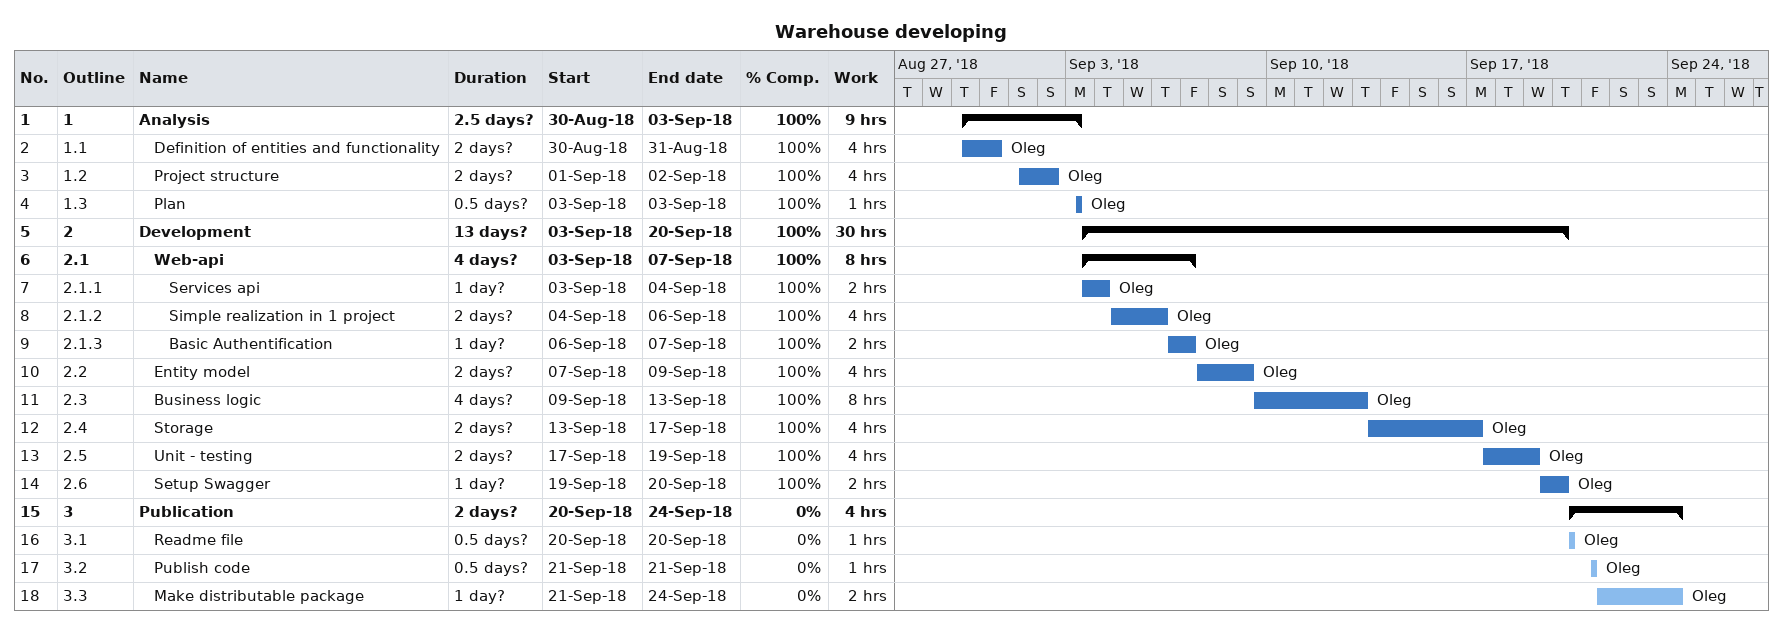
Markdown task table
Warehouse developing

| ID | WBS | Task | Duration | Start | Finish | Resources | % complete | Work (h) |
|---|---|---|---|---|---|---|---|---|
| 1 | 1 | **Analysis** | 2.5d? | 2018-08-30 | 2018-09-03 |  | 100 | 9 |
| 2 | 1.1 | Definition of entities and functionality | 2d? | 2018-08-30 | 2018-08-31 | Oleg | 100 | 4 |
| 3 | 1.2 | Project structure | 2d? | 2018-09-01 | 2018-09-02 | Oleg | 100 | 4 |
| 4 | 1.3 | Plan | 0.5d? | 2018-09-03 | 2018-09-03 | Oleg | 100 | 1 |
| 5 | 2 | **Development** | 13d? | 2018-09-03 | 2018-09-20 |  | 100 | 30 |
| 6 | 2.1 | **Web-api** | 4d? | 2018-09-03 | 2018-09-07 |  | 100 | 8 |
| 7 | 2.1.1 | Services api | 1d? | 2018-09-03 | 2018-09-04 | Oleg | 100 | 2 |
| 8 | 2.1.2 | Simple realization in 1 project | 2d? | 2018-09-04 | 2018-09-06 | Oleg | 100 | 4 |
| 9 | 2.1.3 | Basic Authentification | 1d? | 2018-09-06 | 2018-09-07 | Oleg | 100 | 2 |
| 10 | 2.2 | Entity model | 2d? | 2018-09-07 | 2018-09-09 | Oleg | 100 | 4 |
| 11 | 2.3 | Business logic | 4d? | 2018-09-09 | 2018-09-13 | Oleg | 100 | 8 |
| 12 | 2.4 | Storage | 2d? | 2018-09-13 | 2018-09-17 | Oleg | 100 | 4 |
| 13 | 2.5 | Unit - testing | 2d? | 2018-09-17 | 2018-09-19 | Oleg | 100 | 4 |
| 14 | 2.6 | Setup Swagger | 1d? | 2018-09-19 | 2018-09-20 | Oleg | 100 | 2 |
| 15 | 3 | **Publication** | 2d? | 2018-09-20 | 2018-09-24 |  | 0 | 4 |
| 16 | 3.1 | Readme file | 0.5d? | 2018-09-20 | 2018-09-20 | Oleg | 0 | 1 |
| 17 | 3.2 | Publish code | 0.5d? | 2018-09-21 | 2018-09-21 | Oleg | 0 | 1 |
| 18 | 3.3 | Make distributable package | 1d? | 2018-09-21 | 2018-09-24 | Oleg | 0 | 2 |
